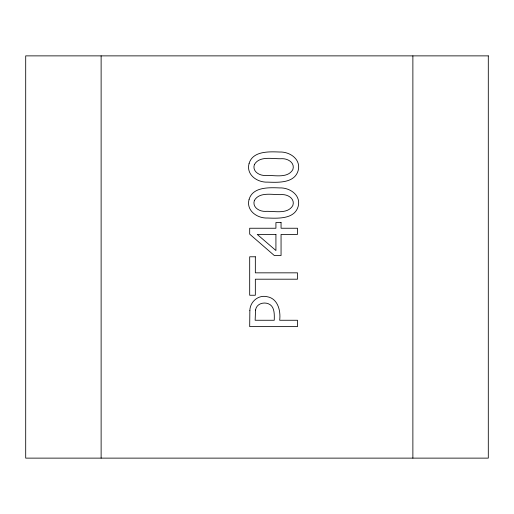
<?xml version="1.0" encoding="UTF-8"?>
<svg xmlns="http://www.w3.org/2000/svg" width="514" height="514" viewBox="0 0 514 514"><rect width="100%" height="100%" fill="white"/><g stroke="black" fill="none" stroke-linecap="round" stroke-linejoin="round"><path stroke-width="0.77" d="M412.877 55.872L412.877 458.128M101.123 55.872L101.123 458.128M249.862 310.687L249.688 326.621L297.497 326.621L297.497 320.261L279.674 320.261C280.856 310.938 277.965 298.493 267.132 296.713C258.362 294.528 249.881 301.859 249.862 310.687M255.561 310.006L255.143 320.261L274.251 320.261C274.367 314.446 274.906 306.209 268.244 303.697C263.117 301.776 256.39 304.012 255.561 310.006M249.11 163.388C245.84 174.747 257.347 182.624 267.601 182.123C278.113 182.496 294.374 183.35 298.107 170.757C301.371 159.385 289.832 151.54 279.584 152.022C269.073 151.63 252.888 150.859 249.11 163.388M249.11 199.284C245.84 210.65 257.347 218.521 267.601 218.02C278.113 218.399 294.374 219.247 298.107 206.654C301.371 195.281 289.832 187.437 279.584 187.918C269.073 187.526 252.888 186.755 249.11 199.284M254.34 164.628C252.117 171.413 259.332 175.666 265.224 175.486C273.949 174.895 287.564 178.898 292.858 169.575C295.126 162.835 288.02 158.563 282.147 158.691C273.397 159.269 259.634 155.273 254.34 164.628M254.34 200.524C252.117 207.309 259.332 211.562 265.224 211.382C273.949 210.791 287.564 214.794 292.858 205.471C295.126 198.732 288.02 194.465 282.147 194.588C273.397 195.172 259.634 191.169 254.34 200.524M488.3 55.872L25.7 55.872L25.7 458.128L488.3 458.128L488.3 55.872M281.055 222.556L275.922 222.556L275.922 228.242L249.688 228.242L249.688 234.146L274.315 255.529L281.055 255.529L281.055 234.403L297.497 234.403L297.497 228.242L281.055 228.242L281.055 222.556M275.922 234.403L257.231 234.403L275.922 250.524L275.922 234.403M255.336 256.782L249.688 256.782L249.688 295.248L255.336 295.248L255.336 279.198L297.497 279.198L297.497 272.838L255.336 272.838L255.336 256.782"/></g></svg>
